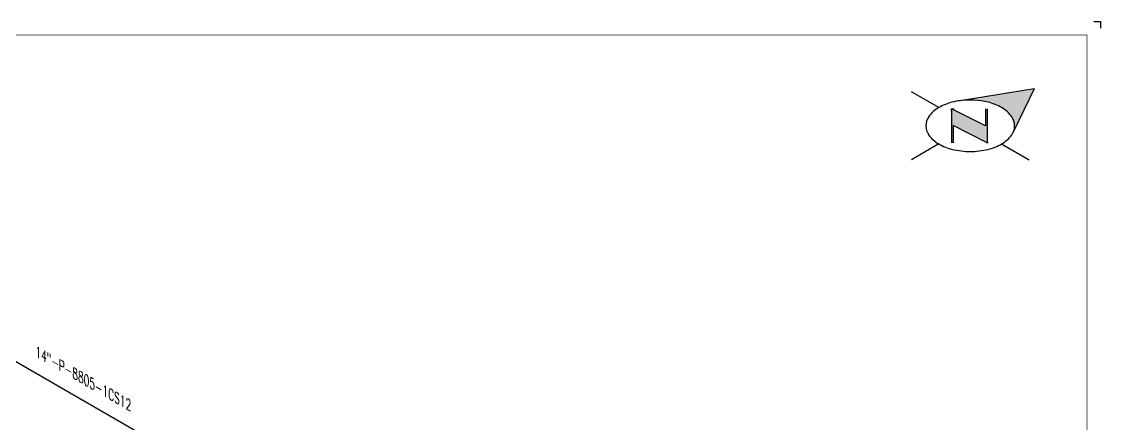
# Model space of a CAD drawing. Header units: inches. Extents: x 0 to 17.2, y 0 to 11.2.
# Drawn here: x 7.14 to 17.25, y 7.48 to 11.25 of the extents above; entities that cross this region are included whole.
import ezdxf

# ---------------------------------------------------------------- set-up
doc = ezdxf.new("R2010")
doc.units = ezdxf.units.IN
doc.header["$MEASUREMENT"] = 0
doc.layers.add('BORDER', color=3, linetype='Continuous')
doc.layers.add('TEXT', color=7, linetype='Continuous')
doc.layers.add('PIPE', color=7, linetype='Continuous', lineweight=30)
doc.styles.add('PART_Standard', font='romans', dxfattribs={"width": 0.8, "height": 0.09})

# ---------------------------------------------------------------- blocks, each defined once
blk = doc.blocks.new('north2')
at = {"layer": 'BORDER'}
for points in [[(-0.706, -0.767, -0.156851), (-0.679, -0.851, -0.095667), (-0.689, -0.905), (-0.495, -0.504), (-1.19, -0.617, -0.092194), (-0.928, -0.631, -0.072341), (-0.801, -0.681, -0.106617)], [(-0.938, -1.011), (-0.936, -1.009), (-0.936, -0.691), (-0.952, -0.691), (-0.952, -0.853), (-1.27, -0.691), (-1.27, -0.707), (-1.27, -1.012), (-1.254, -1.012), (-1.254, -0.849)]]:
    blk.add_hatch(color=7, dxfattribs=at).paths.add_polyline_path(points)
at = {"layer": 'BORDER', "color": 7}
for p, q in [((-0.495, -0.504), (-1.19, -0.617)), ((-0.495, -0.504), (-0.689, -0.905)), ((-1.389, -0.681), (-1.646, -0.533)), ((-1.27, -0.691), (-1.27, -1.012)), ((-0.952, -0.853), (-1.27, -0.691)), ((-1.27, -0.707), (-1.27, -0.691)), ((-1.262, -0.691), (-1.246, -0.691)), ((-0.952, -0.691), (-0.952, -0.853)), ((-0.936, -0.691), (-0.936, -1.012)), ((-0.936, -1.012), (-1.254, -0.849)), ((-1.254, -0.849), (-1.254, -1.012)), ((-1.26, -1.011), (-1.262, -1.009)), ((-1.389, -1.021), (-1.646, -1.169)), ((-0.928, -1.012), (-0.944, -1.012)), ((-0.801, -1.021), (-0.544, -1.169))]:
    blk.add_line(p, q, dxfattribs=at)
for centre, radius, start, end in [((-1.238, -0.944), 0.304, 120, 144.3429), ((-1.152, -1.093), 0.476, 103.4495, 120), ((-1.095, -1.329), 0.719, 97.6203, 103.4495), ((-1.095, -1.329), 0.719, 76.5505, 97.6203), ((-1.039, -1.093), 0.476, 60, 76.5505), ((-0.953, -0.944), 0.304, 35.6571, 60), ((-1.367, -0.851), 0.144, 144.3429, 180), ((-0.823, -0.851), 0.144, 360, 35.6571), ((-1.367, -0.851), 0.144, 180, 215.6571), ((-0.823, -0.851), 0.144, 324.3429, 337.5547), ((-0.823, -0.851), 0.144, 337.5796, 360), ((-1.238, -0.758), 0.304, 215.6571, 240), ((-0.953, -0.758), 0.304, 300, 324.3429), ((-1.152, -0.609), 0.476, 240, 256.5505), ((-1.095, -0.373), 0.719, 256.5505, 270), ((-1.095, -0.373), 0.719, 270, 283.4495), ((-1.039, -0.609), 0.476, 283.4495, 300)]:
    blk.add_arc(centre, radius, start, end, dxfattribs=at)
blk = doc.blocks.new('A$C6804a2e5')
blk.add_blockref('north2', (0, 0))
blk = doc.blocks.new('A$C860dd1f6')
at = {"layer": 'PIPE'}
blk.add_blockref('A$C6804a2e5', (0, 0), dxfattribs=at)
blk = doc.blocks.new('Border')
at = {"layer": 'BORDER', "const_width": 0.005}
blk.add_lwpolyline([(0.25, 0.25), (17.25, 0.25), (17.25, 11.25), (0.25, 11.25)], close=True, dxfattribs=at)
blk = doc.blocks.new('1_Text_330')
at = {"layer": 'TEXT', "style": 'PART_Standard', "oblique": 330, "width": 0.8}
blk.add_attdef('3/4"', (0, 0), '', height=0.09, rotation=330, dxfattribs=at)

msp = doc.modelspace()

# ---------------------------------------------------------------- linework, layer by layer
for p, q in [((17.188, 11.25), (17.25, 11.25)), ((17.25, 11.25), (17.25, 11.188))]:
    msp.add_line(p, q)
at = {"layer": 'PIPE'}
msp.add_line((14.576, 3.739), (6.781, 8.239), dxfattribs=at)

# ---------------------------------------------------------------- block references
at = {"layer": 'BORDER'}
for name, p in [('Border', (-0.125, -0.125)), ('A$C860dd1f6', (17.125, 11.125))]:
    msp.add_blockref(name, p, dxfattribs=at)
at = {"layer": 'TEXT'}
msp.add_blockref('1_Text_330', (7.27, 8.113), dxfattribs=at).add_auto_attribs({'3/4"': '14"-P-8805-1CS12'})

doc.saveas('drawing.dxf')
